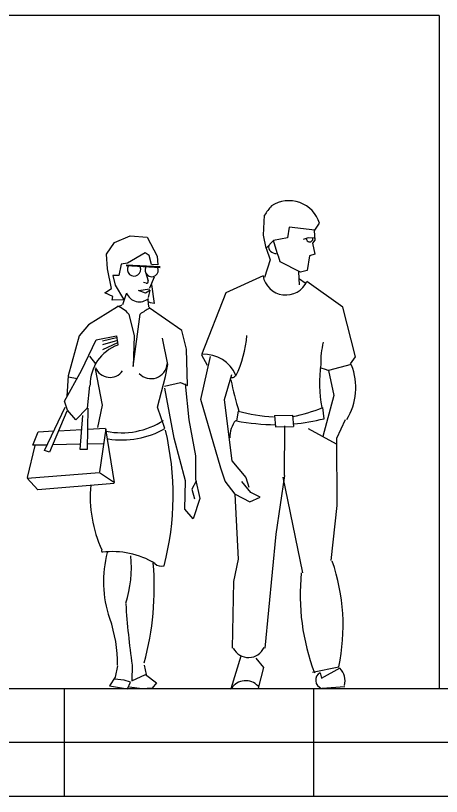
# Model space of a CAD drawing. Header units: metres. Extents: x -28 to 260, y 30 to 125.
# Drawn here: x 215.4 to 216.982, y 87.923 to 90.823 of the extents above; entities that cross this region are included whole.
import ezdxf

# ---------------------------------------------------------------- set-up
doc = ezdxf.new("R2010")
doc.units = ezdxf.units.M
doc.header["$LTSCALE"] = 0.01
doc.header["$MEASUREMENT"] = 0
for name, color, linetype in [('0.18', 1, 'Continuous'), ('0.20', 7, 'Continuous'), ('0.25', 6, 'Continuous'), ('tierra', 9, 'Continuous')]:
    doc.layers.add(name, color=color, linetype=linetype)

# ---------------------------------------------------------------- blocks, each defined once
blk = doc.blocks.new('1M104', base_point=(230, 53))
for p, q in [((228.08, 115.71), (230.34, 116.67)), ((230.34, 116.67), (232.77, 116.5)), ((232.77, 116.5), (234.17, 113.78)), ((226.96, 114.08), (228.08, 115.71)), ((227.06, 111.99), (226.96, 114.08)), ((232.45, 114.25), (229.96, 112.79)), ((233.02, 113.88), (232.45, 114.25)), ((233.35, 112.57), (233.02, 113.88)), ((234.17, 113.78), (234.29, 112.55)), ((229.02, 112.66), (228.7, 111.01)), ((229.96, 112.79), (229.02, 112.66)), ((227.65, 109.16), (227.06, 111.99)), ((234.62, 112.25), (229.75, 112.5)), ((234.62, 112.12), (229.75, 112.38)), ((234.29, 112.55), (233.35, 112.57)), ((228.7, 111.01), (227.83, 111.03)), ((227.83, 111.03), (228.16, 109.65)), ((232.5, 111.5), (232.89, 110.24)), ((233.13, 109.26), (233.82, 110.83)), ((228.16, 109.65), (229.36, 107.64)), ((232.6, 109.92), (232.21, 110)), ((233.38, 109.75), (233.75, 107)), ((226.7, 108.53), (227.65, 109.16)), ((227.84, 108), (226.7, 108.53)), ((229.26, 106.89), (229.8, 108.46)), ((231.5, 108.88), (233.12, 109.12)), ((232.5, 108.5), (231.5, 108.88)), ((233.12, 108.88), (232.5, 108.5)), ((232.96, 107.89), (233.2, 108.9)), ((227.76, 107.5), (227.84, 108)), ((229.43, 107.56), (227.76, 107.5)), ((233, 106.52), (232.88, 107.53)), ((233.25, 107.12), (232.88, 107.25)), ((233.75, 107), (233.25, 107.12)), ((228.5, 106.52), (224.36, 103.97)), ((228.5, 106.6), (229.01, 106.73)), ((229.01, 106.73), (229.11, 106.82)), ((233.06, 106.48), (233, 106.3)), ((237.69, 103.17), (233.05, 106.4)), ((230.12, 105.5), (230.88, 102.38)), ((230.75, 98), (231.75, 105.5)), ((224.36, 103.97), (223.03, 102.41)), ((238.35, 100.49), (237.69, 103.17)), ((223.03, 102.41), (221.46, 96.67)), ((223.35, 97.43), (225.47, 101.85)), ((225.47, 101.85), (228.37, 102.38)), ((228.38, 102.12), (226.38, 101.62)), ((228.5, 101.75), (226.38, 101.12)), ((228.37, 102.38), (228.55, 101.1)), ((230.88, 102.38), (230.75, 98)), ((235.71, 98.3), (234.92, 102.08)), ((228.5, 101.38), (226.38, 100.38)), ((238.53, 95.29), (238.35, 100.49)), ((225.4, 98.39), (224.55, 99.49)), ((235.38, 96.59), (235.71, 98.3)), ((220.95, 93.08), (223.35, 97.43)), ((226.39, 92.48), (225.38, 97.67)), ((221.46, 96.67), (221.26, 93.79)), ((221.53, 96.53), (222.73, 96.3)), ((234.22, 92.2), (235.38, 96.59)), ((224.53, 95.31), (224.18, 92.07)), ((235.21, 95.22), (237.53, 95.75)), ((236.63, 87.76), (235.27, 94.93)), ((237.53, 95.75), (238.53, 95.29)), ((238.17, 95.52), (238.71, 90.39)), ((221.36, 91.77), (220.95, 93.08)), ((218.06, 86), (221.01, 92.21)), ((221.28, 91.63), (218.77, 85.77)), ((222.55, 90.38), (221.36, 91.77)), ((224.18, 92.07), (222.55, 90.38)), ((224.25, 92.07), (224.19, 86.16)), ((225.69, 89.3), (226.39, 92.48)), ((235.29, 89.16), (234.22, 92.2)), ((223.18, 86.18), (223.58, 91)), ((238.71, 90.39), (239.68, 85.24)), ((216.42, 86.76), (217.18, 88.69)), ((217.18, 88.69), (219.39, 88.81)), ((220.09, 88.85), (223.41, 89.02)), ((224.22, 89.07), (226.78, 89.2)), ((226.85, 89.13), (225.92, 82.95)), ((228.06, 81.46), (226.85, 89.13)), ((238.23, 81.67), (236.63, 87.76)), ((216.7, 86.75), (215.59, 82.16)), ((218.44, 86.8), (216.42, 86.76)), ((218.77, 85.77), (218.06, 86)), ((223.24, 86.91), (219.22, 86.82)), ((224.19, 86.16), (223.18, 86.18)), ((226.44, 86.97), (224.2, 86.93)), ((239.68, 85.24), (239.68, 81.93)), ((215.59, 82.09), (225.92, 82.87)), ((225.92, 82.87), (228.06, 81.46)), ((217.14, 80.4), (215.59, 82.09)), ((238.14, 77.63), (238.23, 81.67)), ((239.75, 81.62), (239.12, 80.5)), ((239.68, 81.93), (240.27, 79.17)), ((228.05, 81.31), (217.14, 80.4)), ((239.12, 80.5), (239.5, 79.12)), ((240.27, 79.17), (239.34, 76.24)), ((239.34, 76.24), (238.14, 77.63)), ((228.5, 55.27), (228.17, 53.62)), ((230.59, 55.37), (230.54, 53.13)), ((232.65, 54.02), (232.39, 55.33)), ((228.17, 53.62), (227.35, 52.41)), ((230.54, 53.13), (232.51, 54.03)), ((232.51, 54.03), (234.07, 52.84)), ((229.46, 53.23), (228.09, 53.33)), ((230.39, 52.92), (229.46, 53.23)), ((229.94, 51.99), (230.39, 52.92)), ((234.07, 52.84), (233.46, 52.06)), ((227.35, 52.41), (229.94, 51.99)), ((232.01, 51.95), (230.23, 52.2)), ((233.46, 52.06), (232.01, 51.95))]:
    blk.add_line(p, q)
for centre, radius, start, end in [((230.88, 111.9), 0.962, 151.6824, 21.958), ((233.4, 111.78), 0.937, 151.0407, 23.0879), ((232.65, 110.16), 0.25, 258.4486, 17.1027), ((231.65, 109.25), 1.99, 201.045, 310.8534), ((227.34, 103.22), 3.6, 39.3595, 71.2502), ((241.62, 91.5), 17.13, 119.7449, 125.1975), ((230.63, 95.44), 6.02, 110.2277, 180.6117), ((233.31, 98.6), 2.32, 223.4144, 354.5265), ((227.45, 98.7), 2.23, 201.7022, 323.593), ((229.12, 99.48), 10.93, 258.3551, 303.1335), ((229.14, 99.89), 12.37, 260.8915, 299.825), ((196.34, 79.62), 40.12, 345.4872, 13.3864), ((242.97, 79.42), 18.36, 174.8221, 204.4669), ((226.4, 71.67), 0.203, 136.5786, 253.9713), ((227.8, 59.77), 11.8, 59.0386, 97.0838), ((243.21, 67.3), 16.7, 165.5774, 198.2287), ((213.57, 69.29), 16.92, 342.4569, 5.7206), ((192.68, 66.5), 41.09, 344.7471, 4.7519), ((234.77, 70.74), 1.25, 223.275, 289.2745), ((356.41, 72.61), 127, 183.8367, 187.8037), ((209.92, 55.74), 18.58, 358.7627, 19.6826)]:
    blk.add_arc(centre, radius, start, end)
blk = doc.blocks.new('2dpers7')
for p, q in [((0.7404, 1.6845), (0.7449, 1.7589)), ((0.8358, 1.7138), (0.8299, 1.674)), ((0.931, 1.7026), (0.8358, 1.7138)), ((0.931, 1.7026), (0.9488, 1.7286)), ((0.751, 1.6365), (0.7404, 1.6845)), ((0.9284, 1.7017), (0.931, 1.6654)), ((0.7777, 1.6647), (0.751, 1.6365)), ((0.8299, 1.674), (0.7777, 1.6647)), ((0.7913, 1.6191), (0.7777, 1.6647)), ((0.9068, 1.675), (0.8881, 1.6679)), ((0.9287, 1.6737), (0.9068, 1.675)), ((0.931, 1.6654), (0.9222, 1.6542)), ((0.9222, 1.6542), (0.931, 1.614)), ((0.751, 1.6365), (0.7648, 1.5927)), ((0.7966, 1.6057), (0.7913, 1.6191)), ((0.8029, 1.5852), (0.7966, 1.6068)), ((0.9121, 1.6078), (0.9028, 1.5533)), ((0.931, 1.614), (0.9121, 1.6078)), ((0.7648, 1.5927), (0.7445, 1.5277)), ((0.8777, 1.5469), (0.8029, 1.5852)), ((0.8705, 1.5481), (0.873, 1.5002)), ((0.9028, 1.5533), (0.8777, 1.5469)), ((0.7388, 1.5336), (0.6004, 1.4697)), ((0.8749, 1.5223), (0.8951, 1.5075)), ((1.0359, 1.4171), (0.9019, 1.513)), ((0.6004, 1.4697), (0.5106, 1.2398)), ((1.0829, 1.2326), (1.0359, 1.4171)), ((0.5081, 1.0747), (0.5438, 1.2341)), ((0.5106, 1.2398), (0.5315, 1.2013)), ((1.0634, 1.2067), (1.0829, 1.2326)), ((1.0658, 1.2043), (0.9819, 1.1818)), ((0.6223, 1.1658), (0.5939, 1.0733)), ((0.9819, 1.1818), (1.0018, 1.0885)), ((0.5823, 0.8189), (0.5081, 1.0747)), ((0.5939, 1.0733), (0.6233, 0.8468)), ((1.0018, 1.0885), (0.9616, 0.9362)), ((0.646, 1.0311), (0.6401, 0.9944)), ((0.781, 1.0142), (0.8488, 1.0164)), ((0.8488, 1.0164), (0.852, 0.9741)), ((0.9657, 1.0026), (0.9605, 1.0439)), ((0.781, 1.0142), (0.7851, 0.9731)), ((1.0135, 0.9309), (1.0456, 0.9995)), ((0.7851, 0.9731), (0.852, 0.9741)), ((0.8189, 0.7915), (0.8199, 0.976)), ((0.9067, 0.9661), (1.0107, 0.9095)), ((1.014, 0.6805), (1.0135, 0.9309)), ((0.6233, 0.8468), (0.6747, 0.7839)), ((0.5982, 0.7709), (0.5823, 0.8189)), ((0.6747, 0.7839), (0.6861, 0.7491)), ((0.8189, 0.7915), (0.7866, 0.5734)), ((0.8119, 0.7857), (0.8858, 0.4298)), ((0.6355, 0.7226), (0.5982, 0.7709)), ((0.6939, 0.7283), (0.6601, 0.7699)), ((0.7277, 0.7114), (0.6939, 0.7283)), ((0.6482, 0.4815), (0.6355, 0.7226)), ((0.6355, 0.7226), (0.69, 0.6945)), ((0.69, 0.6945), (0.7277, 0.7114)), ((0.9915, 0.4757), (1.014, 0.6805)), ((0.7866, 0.5734), (0.7452, 0.1507)), ((0.6301, 0.3983), (0.6482, 0.4815)), ((0.6259, 0.1503), (0.6301, 0.3983)), ((0.6564, 0.1212), (0.6188, -0.0009)), ((0.7416, 0.0792), (0.7135, 0.1131)), ((0.7214, 0.0022), (0.7416, 0.0792)), ((0.9225, 0.0619), (1.0207, 0.0817)), ((0.951, 0.0594), (0.9567, 0.0396)), ((0.9567, 0.0396), (1.0253, 0.0769)), ((0.6188, -0.0009), (0.7214, 0.0022)), ((1.0424, 0.0069), (0.9588, 0.0012))]:
    blk.add_line(p, q)
for centre, radius, start, end in [((0.8352, 1.6935), 0.1189, 17.1593, 123.2495), ((0.9379, 1.6429), 0.2252, 138.2091, 148.9831), ((0.912, 1.6717), 0.0123, 177.6298, 10.3156), ((0.7853, 1.6425), 0.0257, 172.231, 276.4809), ((0.8235, 1.5483), 0.086, 189.8617, 335.7455), ((0.2562, 1.3455), 0.4239, 334.2645, 355.52), ((1.2765, 1.2105), 0.3233, 166.3488, 181.1675), ((0.5191, 1.1129), 0.1295, 23.1501, 92.6805), ((1.4413, 1.1361), 0.4927, 172.0918, 190.7025), ((0.8387, 0.8303), 0.3789, 67.5984, 72.8035), ((0.8505, 1.1189), 0.2329, 329.1329, 20.8672), ((0.6237, 1.1696), 0.0143, 251.565, 341.5656), ((2.2011, 1.4891), 1.6185, 192.2055, 196.4651), ((0.813, 1.6388), 0.6302, 254.6352, 266.7442), ((0.7133, 1.6753), 0.6781, 281.5069, 291.3761), ((0.7162, 0.9338), 0.1009, 141.4103, 181.034), ((0.8, 1.9014), 0.921, 259.9993, 269.0727), ((0.7844, 1.7312), 0.7508, 275.1757, 283.9757), ((0.2967, 0.2331), 0.7396, 348.1896, 18.9504), ((1.6933, 0.3481), 0.8164, 174.2483, 200.7079), ((0.6849, 0.1793), 0.0636, 207.0956, 335.7518), ((0.9662, 0.0315), 0.0318, 118.5477, 252.1011), ((0.9783, 0.0294), 0.0656, 344.0615, 45.1729), ((0.6745, -0.0328), 0.0625, 43.0145, 147.5104)]:
    blk.add_arc(centre, radius, start, end)
at = {"xscale": 0.0259999999999998, "yscale": 0.0259999999999998, "zscale": 0.026}
blk.add_blockref('1M104', (0.2368, 0.0262), dxfattribs=at)

msp = doc.modelspace()

# ---------------------------------------------------------------- linework, layer by layer
for q in [(214.7482, 90.8227), (216.9735, 88.3227)]:
    msp.add_line((216.9735, 90.8227), q)
at = {"layer": '0.18'}
for p, q in [((215.5804, 88.3227), (215.5804, 87.9227)), ((216.5068, 88.3227), (216.5068, 87.9227))]:
    msp.add_line(p, q, dxfattribs=at)
at = {"layer": '0.20'}
msp.add_line((219.0485, 88.3227), (205.302, 88.3227), dxfattribs=at)
at = {"layer": '0.25'}
msp.add_line((219.0485, 88.1227), (205.302, 88.1227), dxfattribs=at)
at = {"layer": 'tierra'}
msp.add_line((246.4736, 87.9227), (197.4735, 87.9227), dxfattribs=at)

# ---------------------------------------------------------------- block references
at = {"layer": '0.18'}
msp.add_blockref('2dpers7', (215.5804, 88.3227), dxfattribs=at)

doc.saveas('drawing.dxf')
